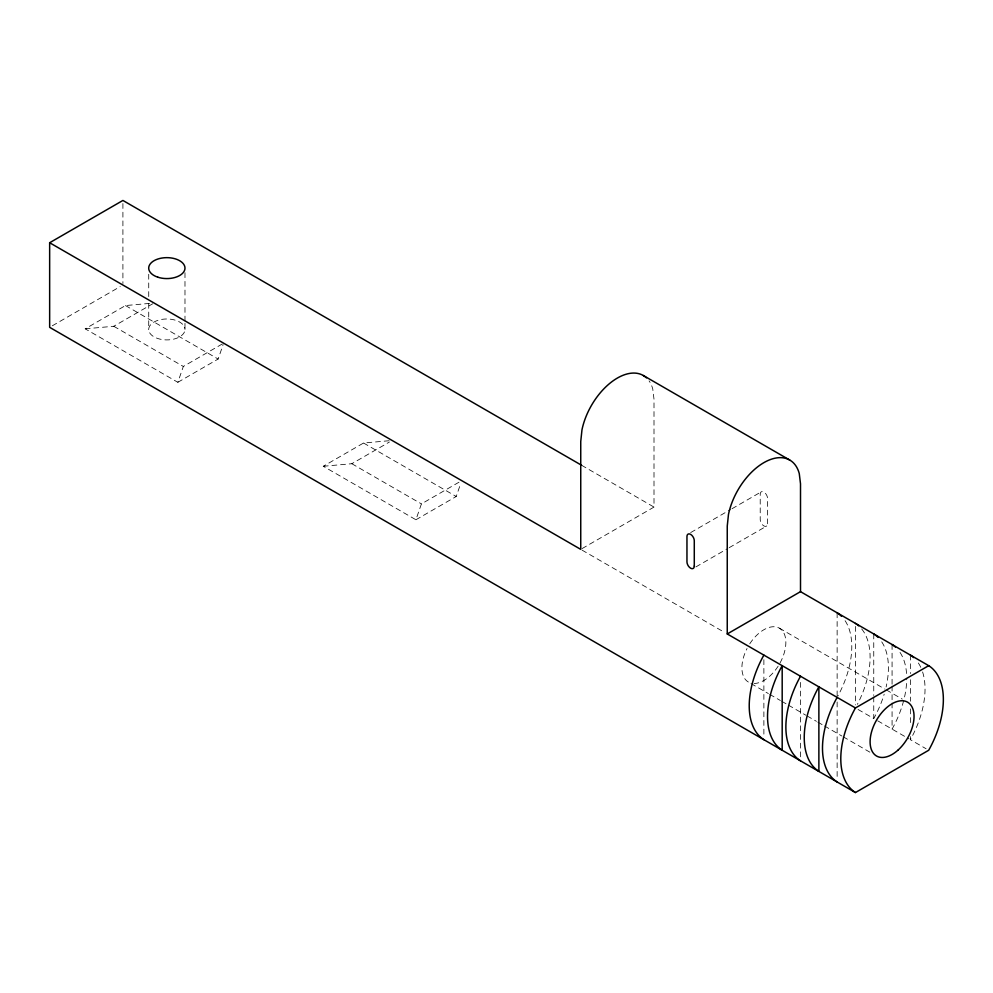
<?xml version="1.0" encoding="UTF-8"?>
<svg xmlns="http://www.w3.org/2000/svg" width="993" height="993" viewBox="0 0 993 993"><rect width="100%" height="100%" fill="white"/><g stroke="black" fill="none" stroke-linecap="round" stroke-linejoin="round"><path stroke-width="0.74" stroke-dasharray="4.96 3.72" d="M149.533 303.411L125.49 305.559L85.199 328.82L177.846 382.305L183.333 366.454L223.624 343.193M177.846 382.305L218.137 359.044L223.127 344.633M389.107 440.731L363.562 443.015L323.271 466.276L415.918 519.761L421.417 503.898L460.367 481.419M415.918 519.761L456.209 496.5L460.702 483.529M52.319 325.791L120.24 286.58M85.199 328.82L113.748 326.275L152.699 303.784M323.271 466.276L351.82 463.719L389.43 442.009M582.072 548.595L654.002 507.075L654.002 399.223L652.761 388.983A51.822 29.914 -60 0 0 649.099 380.89M690.694 532.571L730.649 509.496M731.99 508.739L761.283 491.82M695.882 566.916L727.844 548.459M729.172 547.689L766.472 526.166M581.575 465.258L654.002 507.075M779.418 628.184L884.912 689.092M886.24 689.862L902.265 699.109M582.047 550.122L724.356 632.28M858.064 709.474L873.753 718.535A75.108 43.369 -60 0 0 884.18 694.194M877.688 720.806L909.079 738.929M910.382 736.607L910.382 739.686L926.084 748.747M125.49 305.559L218.137 359.044M363.562 443.015L456.209 496.5M751.006 683.556L768.371 693.573M769.699 694.343L780.386 700.512M781.727 701.281L787.064 704.372M788.405 705.142L805.757 715.171M807.098 715.941L816.445 721.328M817.773 722.11L823.123 725.188M824.451 725.957L841.816 735.987M843.144 736.756L869.856 752.173M113.748 326.275L183.333 366.454M351.82 463.719L421.417 503.898M910.382 655.095L910.382 673.552M910.382 679.708L910.382 701.232M910.382 708.928L910.382 725.846M892.074 644.519L892.074 684.512M892.074 686.051L892.074 701.43M892.074 702.97L892.074 729.11A75.108 43.369 -60 0 0 906.721 678.356M873.753 633.956L873.753 695.472M873.753 697.012L873.753 718.535M855.445 626.459L855.445 704.893M837.136 612.805L837.136 695.857M837.136 702.001L837.136 778.897M800.507 682.402L800.507 757.758M763.878 659.712L763.878 736.607M184.983 272.715L184.983 321.782M184.983 323.308L184.983 329.44A18.135 10.464 0 0 1 157.788 338.514A18.135 10.464 0 0 1 157.788 320.379A18.135 10.464 0 0 1 184.983 329.44M148.727 274.254L148.727 297.242M148.727 303.374L148.727 329.44M122.909 203.528L122.909 283.502M845.093 620.712A75.108 43.369 -60 0 1 837.782 696.205M861.676 628.941A75.108 43.369 -60 0 1 857.381 704.372M881.722 641.85A75.108 43.369 -60 0 1 886.104 687.007M900.03 652.426A75.108 43.369 -60 0 1 906.659 675.29M918.351 663.001A75.108 43.369 -60 0 1 921.243 668.351M922.596 671.963A75.108 43.369 -60 0 1 910.382 739.686M749.752 643.824A31.081 17.948 -60 0 1 778.611 627.762A31.081 17.948 -60 0 1 782.062 658.855A31.081 17.948 -60 0 1 754.146 683.469M748.337 682.017A31.081 17.948 -60 0 1 747.046 648.503M767.539 523.795L767.539 498.412A5.176 2.991 60 0 0 763.878 492.069A5.176 2.991 60 0 0 760.216 494.191L760.216 519.562A5.176 2.991 60 0 0 763.878 525.905A5.176 2.991 60 0 0 767.539 523.795"/><path stroke-width="1.49" d="M800.507 591.654L800.507 483.814L799.266 473.574A51.822 29.914 -60 0 0 763.878 462.639A51.822 29.914 -60 0 0 728.477 514.436L727.248 526.104L727.248 633.956L800.507 591.654L928.703 665.67A75.108 43.369 -60 0 1 928.703 750.261L855.445 792.551L49.65 327.33L49.65 242.739L122.909 200.449L581.575 465.258M727.248 633.956L855.445 707.959L928.703 665.67M643.278 375.491L789.783 460.082M49.65 242.739L580.744 549.365L580.744 441.513L581.972 429.857A51.822 29.914 -60 0 1 610.223 383A51.822 29.914 -60 0 1 646.443 377.824M763.878 739.686A75.108 43.369 -60 0 1 763.878 655.095M855.445 792.551A75.108 43.369 -60 0 1 855.445 707.959M837.136 781.975A75.108 43.369 -60 0 1 837.136 697.396M837.136 612.805A75.108 43.369 -60 0 1 841.456 616.268M800.507 760.837A75.108 43.233 -60.1 0 1 800.507 676.245M855.445 623.381A75.108 43.369 -60 0 1 858.746 625.875M873.753 633.956A75.108 43.369 -60 0 1 878.085 637.407M910.382 655.095A75.108 43.369 -60 0 1 913.697 657.602M892.074 644.519A75.108 43.369 -60 0 1 895.376 647.026M818.877 771.375L818.877 686.784A75.108 43.233 -60.1 0 0 818.877 771.375M782.186 750.261L782.186 665.67A75.108 43.369 -60 0 0 782.186 750.261M694.281 566.084L694.281 540.713A5.176 2.991 60 0 0 690.619 534.371A5.176 2.991 60 0 0 686.957 536.481L686.957 561.852A5.176 2.991 60 0 0 690.619 568.195A5.176 2.991 60 0 0 694.281 566.084M157.788 277.184A18.135 10.464 0 0 0 184.983 268.122A18.135 10.464 0 0 0 157.788 259.049A18.135 10.464 0 0 0 157.788 277.184M897.759 750.336A31.081 17.948 -60 0 0 907.614 702.2A31.081 17.948 -60 0 0 870.849 734.795A31.081 17.948 -60 0 0 897.759 750.336"/></g></svg>
